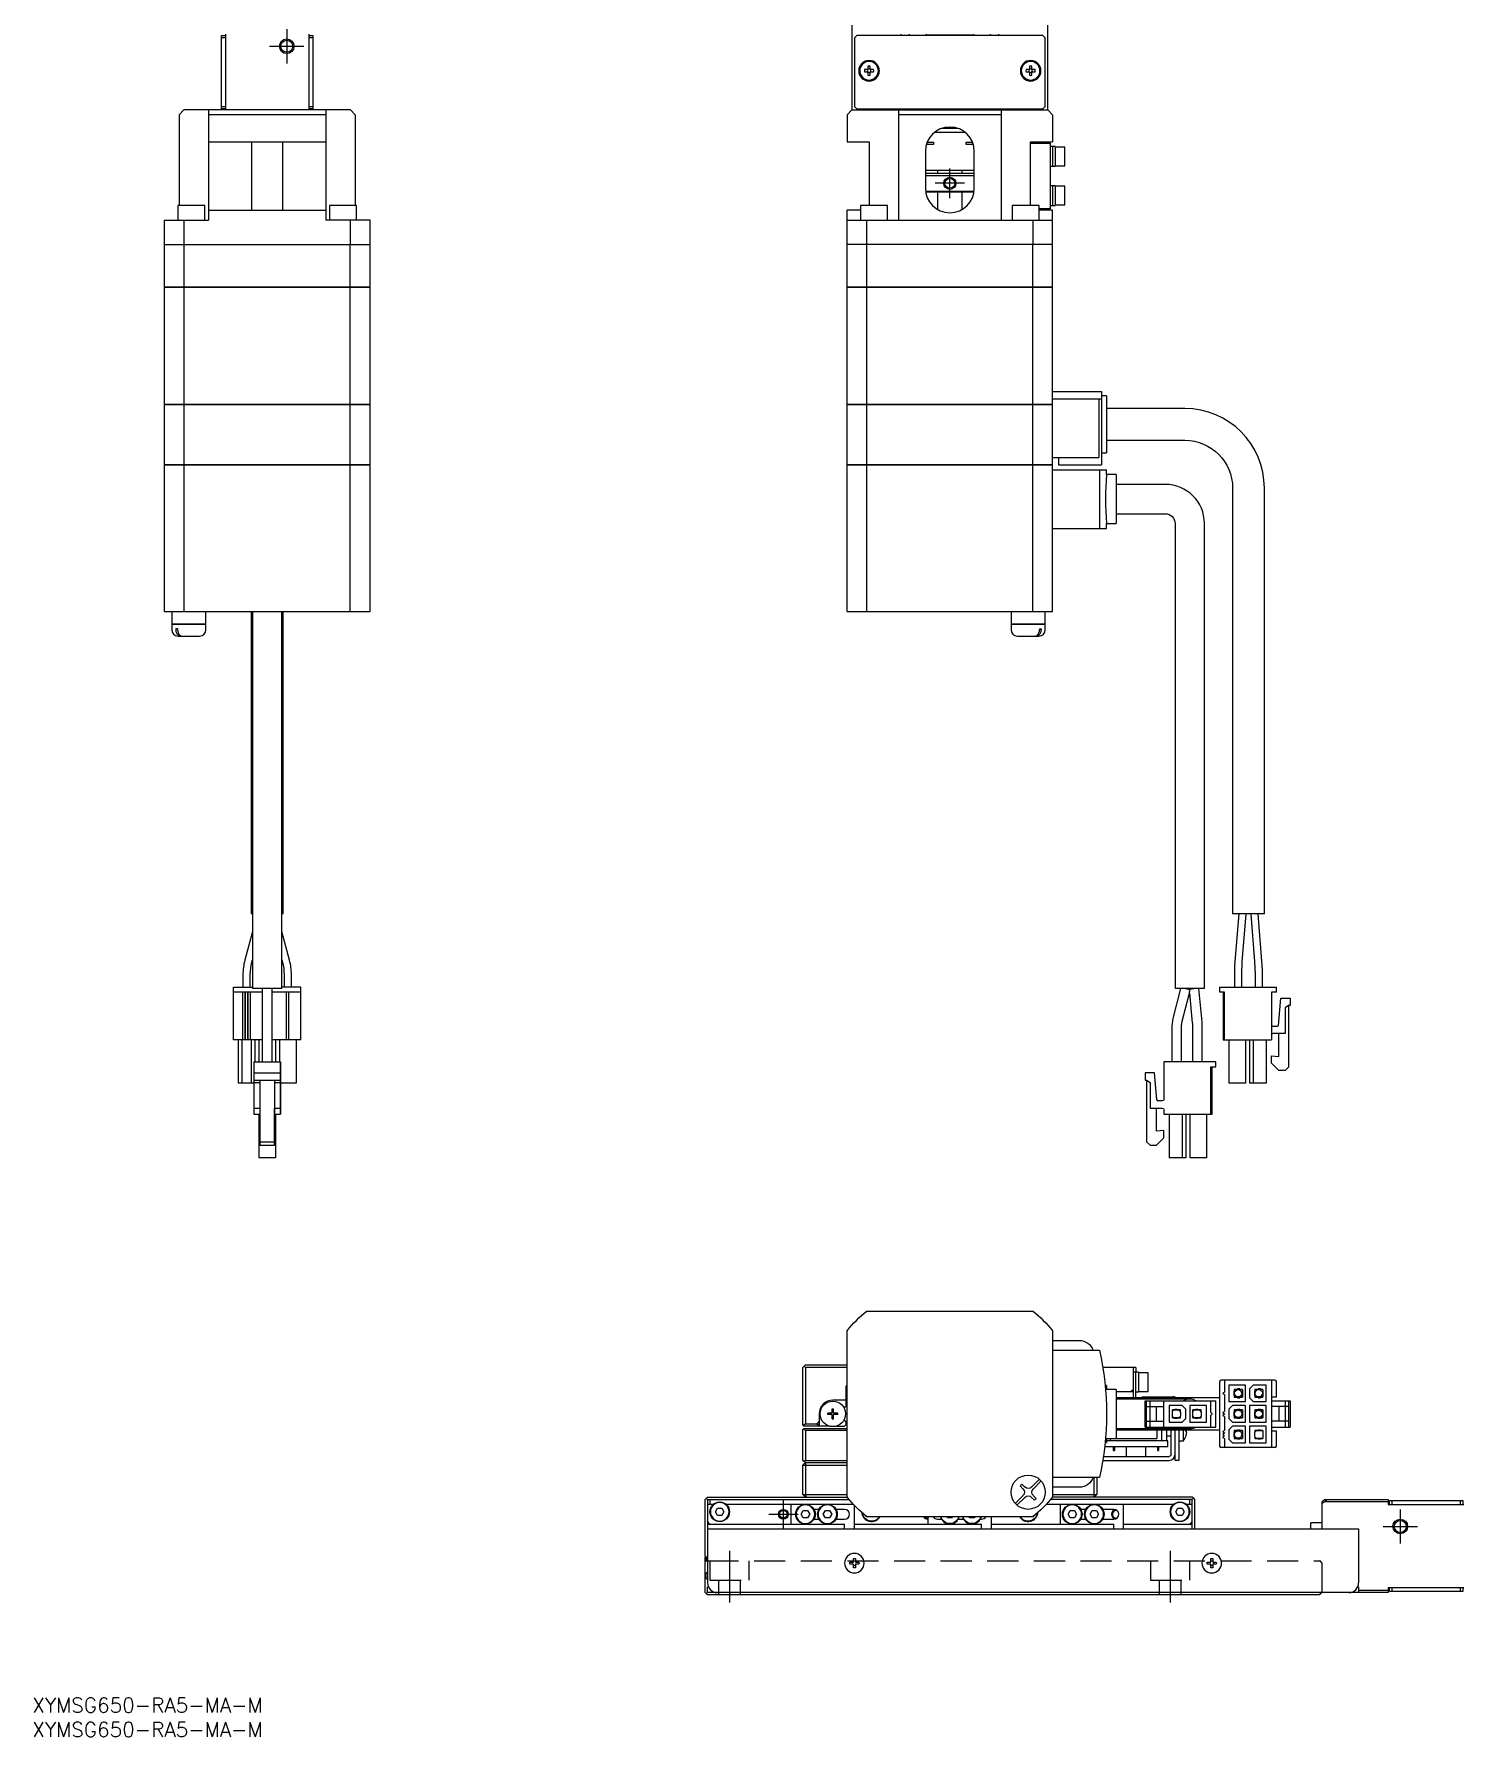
# Model space of a CAD drawing. Extents: x 0 to 1010, y -8 to 581.
# Drawn here: x 0.4 to 292.4, y -8 to 339.9 of the extents above; entities that cross this region are included whole.
import ezdxf

# ---------------------------------------------------------------- set-up
doc = ezdxf.new("R2010")
doc.units = 0
doc.header["$LTSCALE"] = 0.5
doc.linetypes.add('CENTER', pattern=[50.8, 31.75, -6.35, 6.35, -6.35])
doc.linetypes.add('DASHED', pattern=[19.05, 12.7, -6.35])
for name, color, linetype in [('MSM_CENTER', 1, 'CENTER'), ('MSM_CONTINUOUS', 7, 'CONTINUOUS'), ('MSM_DASHED', 4, 'DASHED'), ('MSM_NARROW', 5, 'CONTINUOUS'), ('MSM_PART_NUMBER', 7, 'CONTINUOUS')]:
    doc.layers.add(name, color=color, linetype=linetype)
doc.styles.get("Standard").update_dxf_attribs({"font": 'txt.shx', "height": 1, "bigfont": 'bigfont.shx'})

msp = doc.modelspace()

# ---------------------------------------------------------------- linework, layer by layer
at = {"layer": 'MSM_CENTER'}
for p, q in [((52, 340.9), (52, 333.9)), ((48.5, 337.4), (55.5, 337.4)), ((187.43, 306.4), (187.43, 312.4)), ((190.43, 309.4), (184.43, 309.4)), ((153.43, 34.5), (153.43, 40.5)), ((279.43, 38.5), (279.43, 31.5)), ((150.43, 37.5), (156.43, 37.5)), ((275.93, 35), (282.93, 35)), ((142.43, 30), (142.43, 19.5)), ((232.43, 30), (232.43, 19.5))]:
    msp.add_line(p, q, dxfattribs=at)
at = {"layer": 'MSM_CONTINUOUS'}
for p, q in [((167.43, 353.4), (167.43, 324.4)), ((207.43, 324.4), (207.43, 353.4)), ((38.7, 324.6), (38.7, 339.6)), ((38.7, 339.6), (39.5, 339.6)), ((39.5, 339.1), (38.7, 339.1)), ((39.5, 339.9), (39.5, 324.4)), ((56.5, 339.9), (56.5, 324.4)), ((56.5, 339.6), (57.3, 339.6)), ((57.3, 339.1), (56.5, 339.1)), ((57.3, 339.6), (57.3, 324.6)), ((168.43, 339.6), (167.93, 339.1)), ((167.93, 339.1), (167.93, 325.1)), ((206.43, 339.6), (168.43, 339.6)), ((177.43, 339.9), (177.43, 339.6)), ((179.18, 339.6), (179.18, 339.9)), ((182.63, 339.9), (182.43, 339.7)), ((192.43, 339.7), (182.43, 339.7)), ((182.43, 339.7), (182.43, 339.6)), ((192.43, 339.7), (192.23, 339.9)), ((192.43, 339.6), (192.43, 339.7)), ((195.68, 339.9), (195.68, 339.6)), ((197.43, 339.6), (197.43, 339.9)), ((206.93, 339.1), (206.43, 339.6)), ((206.93, 325.1), (206.93, 339.1)), ((170.69, 332.64), (170.01, 332.64)), ((170.01, 332.16), (170.69, 332.16)), ((170.69, 333.32), (170.69, 332.64)), ((170.69, 332.16), (170.69, 331.48)), ((171.17, 332.64), (171.17, 333.32)), ((171.85, 332.64), (171.17, 332.64)), ((171.17, 331.48), (171.17, 332.16)), ((171.17, 332.16), (171.85, 332.16)), ((203.69, 332.64), (203.01, 332.64)), ((203.01, 332.16), (203.69, 332.16)), ((203.69, 333.32), (203.69, 332.64)), ((203.69, 332.16), (203.69, 331.48)), ((204.17, 332.64), (204.17, 333.32)), ((204.85, 332.64), (204.17, 332.64)), ((204.17, 331.48), (204.17, 332.16)), ((204.17, 332.16), (204.85, 332.16)), ((31, 324.4), (30, 323.4)), ((65, 324.4), (31, 324.4)), ((36, 324.4), (36, 301.9)), ((38.7, 325.1), (39.5, 325.1)), ((39.5, 324.6), (38.7, 324.6)), ((56.5, 325.1), (57.3, 325.1)), ((57.3, 324.6), (56.5, 324.6)), ((60, 324.4), (60, 301.9)), ((66, 323.4), (65, 324.4)), ((167.43, 324.4), (166.43, 323.4)), ((167.43, 324.4), (207.43, 324.4)), ((167.93, 325.1), (168.43, 324.6)), ((168.43, 324.6), (206.43, 324.6)), ((176.93, 324.4), (176.93, 301.9)), ((177.43, 324.6), (177.43, 324.4)), ((179.93, 324.6), (179.93, 324.4)), ((194.93, 324.4), (194.93, 324.6)), ((197.43, 324.4), (197.43, 324.6)), ((197.93, 324.4), (197.93, 301.9)), ((206.43, 324.6), (206.93, 325.1)), ((208.43, 323.4), (207.43, 324.4)), ((30, 323.4), (30, 304.9)), ((60, 323.4), (36, 323.4)), ((66, 323.4), (66, 304.9)), ((166.43, 323.4), (166.43, 317.9)), ((197.93, 323.4), (176.93, 323.4)), ((189.14, 320.6), (185.73, 320.6)), ((186.18, 320.74), (186.18, 320.6)), ((188.68, 320.6), (188.68, 320.74)), ((208.43, 323.4), (208.43, 317.9)), ((36, 317.9), (60, 317.9)), ((44.79, 317.9), (44.79, 303.9)), ((51.21, 303.9), (51.21, 317.9)), ((166.43, 317.9), (170.93, 317.9)), ((170.93, 317.9), (170.93, 304.9)), ((184.1, 317.3), (182.63, 317.3)), ((182.81, 317.8), (184.1, 317.8)), ((184.08, 317.8), (184.08, 317.3)), ((184.1, 317.8), (184.1, 317.3)), ((190.56, 319.8), (184.3, 319.8)), ((190.76, 317.8), (192.06, 317.8)), ((190.76, 317.3), (190.76, 317.8)), ((192.23, 317.3), (190.76, 317.3)), ((190.78, 317.3), (190.78, 317.8)), ((203.93, 317.9), (208.43, 317.9)), ((203.93, 304.9), (203.93, 317.9)), ((203.93, 317.6), (207.93, 317.6)), ((207.93, 317.6), (207.93, 304.2)), ((208.93, 316.9), (207.93, 316.9)), ((208.43, 316.9), (208.43, 312.9)), ((208.93, 316.9), (208.93, 312.9)), ((210.93, 316.8), (208.93, 316.8)), ((210.93, 313), (210.93, 316.8)), ((182.43, 315.9), (182.43, 308.4)), ((192.43, 308.4), (192.43, 315.9)), ((182.43, 312.1), (192.43, 312.1)), ((192.43, 311.4), (182.43, 311.4)), ((192.43, 310.9), (182.43, 310.9)), ((184.93, 312.1), (184.93, 311.4)), ((189.93, 311.4), (189.93, 312.1)), ((207.93, 312.9), (208.93, 312.9)), ((208.93, 313), (210.93, 313)), ((182.47, 307.8), (192.4, 307.8)), ((192.37, 307.6), (182.5, 307.6)), ((184.93, 307.6), (184.93, 304.07)), ((189.93, 304.07), (189.93, 307.6)), ((208.93, 308.9), (207.93, 308.9)), ((208.43, 308.9), (208.43, 304.9)), ((208.93, 308.9), (208.93, 304.9)), ((210.93, 308.8), (208.93, 308.8)), ((210.93, 305), (210.93, 308.8)), ((35.25, 304.9), (29.75, 304.9)), ((29.75, 304.9), (29.75, 301.9)), ((35.25, 301.9), (35.25, 304.9)), ((36, 303.9), (60, 303.9)), ((66.25, 304.9), (60.75, 304.9)), ((60.75, 304.9), (60.75, 301.9)), ((66.25, 301.9), (66.25, 304.9)), ((166.43, 288.2), (166.43, 303.9)), ((169.18, 303.9), (166.43, 303.9)), ((174.68, 304.9), (169.18, 304.9)), ((169.18, 304.9), (169.18, 301.9)), ((174.68, 301.9), (174.68, 304.9)), ((205.68, 304.9), (200.18, 304.9)), ((200.18, 304.9), (200.18, 301.9)), ((205.68, 301.9), (205.68, 304.9)), ((207.93, 304.2), (205.68, 304.2)), ((208.43, 303.9), (205.68, 303.9)), ((207.93, 304.9), (208.93, 304.9)), ((208.43, 288.2), (208.43, 303.9)), ((208.93, 305), (210.93, 305)), ((27, 288.2), (27, 301.9)), ((27, 301.9), (36, 301.9)), ((31, 301.9), (31, 296.9)), ((69, 301.9), (60, 301.9)), ((65, 296.9), (65, 301.9)), ((69, 288.2), (69, 301.9)), ((166.43, 301.9), (208.43, 301.9)), ((170.43, 301.9), (170.43, 296.9)), ((204.43, 296.9), (204.43, 301.9)), ((27, 296.9), (69, 296.9)), ((31.03, 288.2), (31.03, 296.9)), ((64.97, 288.2), (64.97, 296.9)), ((208.43, 296.9), (166.43, 296.9)), ((170.46, 288.2), (170.46, 296.9)), ((204.4, 288.2), (204.4, 296.9)), ((69, 288.2), (27, 288.2)), ((27, 264.2), (27, 288.15)), ((69, 288.15), (27, 288.15)), ((27.05, 288.15), (27.05, 288.2)), ((31.03, 264.2), (31.03, 288.15)), ((31.29, 288.15), (31.29, 288.2)), ((64.71, 288.15), (64.71, 288.2)), ((64.97, 264.2), (64.97, 288.15)), ((68.95, 288.15), (68.95, 288.2)), ((69, 264.2), (69, 288.15)), ((208.43, 288.2), (166.43, 288.2)), ((166.43, 264.2), (166.43, 288.15)), ((208.43, 288.15), (166.43, 288.15)), ((166.48, 288.15), (166.48, 288.2)), ((170.46, 264.2), (170.46, 288.15)), ((170.72, 288.15), (170.72, 288.2)), ((204.15, 288.15), (204.15, 288.2)), ((204.4, 264.2), (204.4, 288.15)), ((208.38, 288.15), (208.38, 288.2)), ((208.43, 251.9), (208.43, 288.15)), ((208.43, 266.9), (218.43, 266.9)), ((208.43, 265.4), (218.43, 265.4)), ((217.83, 265.4), (217.83, 253.4)), ((218.43, 266.9), (218.43, 251.9)), ((219.43, 265.97), (218.43, 265.97)), ((219.43, 265.97), (219.43, 254.33)), ((69, 264.2), (27, 264.2)), ((27, 251.9), (27, 264.15)), ((69, 264.15), (27, 264.15)), ((27.05, 264.15), (27.05, 264.2)), ((31.03, 251.9), (31.03, 264.15)), ((31.29, 264.15), (31.29, 264.2)), ((64.71, 264.15), (64.71, 264.2)), ((64.97, 251.9), (64.97, 264.15)), ((68.95, 264.15), (68.95, 264.2)), ((69, 251.9), (69, 264.15)), ((208.43, 264.2), (166.43, 264.2)), ((166.43, 251.9), (166.43, 264.15)), ((208.43, 264.15), (166.43, 264.15)), ((166.48, 264.15), (166.48, 264.2)), ((170.46, 251.9), (170.46, 264.15)), ((170.72, 264.15), (170.72, 264.2)), ((204.15, 264.15), (204.15, 264.2)), ((204.4, 251.9), (204.4, 264.15)), ((208.38, 264.15), (208.38, 264.2)), ((235.43, 263.4), (219.43, 263.4)), ((218.43, 254.33), (219.43, 254.33)), ((219.43, 256.9), (235.43, 256.9)), ((69, 251.9), (27, 251.9)), ((27, 221.9), (27, 251.85)), ((69, 251.85), (27, 251.85)), ((27.05, 251.85), (27.05, 251.9)), ((31.03, 221.9), (31.03, 251.85)), ((31.29, 251.85), (31.29, 251.9)), ((64.71, 251.85), (64.71, 251.9)), ((64.97, 221.9), (64.97, 251.85)), ((68.95, 251.85), (68.95, 251.9)), ((69, 221.9), (69, 251.85)), ((208.43, 251.9), (166.43, 251.9)), ((166.43, 221.9), (166.43, 251.85)), ((208.43, 251.85), (166.43, 251.85)), ((166.48, 251.85), (166.48, 251.9)), ((170.46, 221.9), (170.46, 251.85)), ((170.72, 251.85), (170.72, 251.9)), ((204.15, 251.85), (204.15, 251.9)), ((204.4, 221.9), (204.4, 251.85)), ((208.38, 251.85), (208.38, 251.9)), ((208.43, 253.4), (217.83, 253.4)), ((208.43, 221.9), (208.43, 251.85)), ((208.43, 250.9), (219.43, 250.9)), ((209.63, 253.4), (209.63, 251.9)), ((209.63, 251.9), (218.43, 251.9)), ((218, 250.9), (218, 238.9)), ((219.43, 249.9), (219.43, 250.9)), ((221.43, 249.9), (219.43, 249.9)), ((221.43, 249.9), (221.43, 239.9)), ((231.43, 247.9), (221.43, 247.9)), ((245.18, 247.15), (245.18, 160.15)), ((251.68, 160.15), (251.68, 247.15)), ((221.43, 241.9), (231.43, 241.9)), ((208.43, 238.9), (219.43, 238.9)), ((219.43, 238.9), (219.43, 239.9)), ((219.43, 239.9), (221.43, 239.9)), ((233.43, 239.9), (233.43, 144.9)), ((239.43, 144.9), (239.43, 239.9)), ((27, 221.9), (69, 221.9)), ((28.5, 221.9), (28.5, 219.4)), ((28.5, 219.4), (35.5, 219.4)), ((28.5, 219.35), (28.5, 218.2)), ((28.5, 219.35), (35.5, 219.35)), ((28.55, 219.4), (28.55, 219.35)), ((35.45, 219.35), (35.45, 219.4)), ((35.5, 219.4), (35.5, 221.9)), ((35.5, 218.2), (35.5, 219.35)), ((44.75, 221.9), (44.75, 160.15)), ((45, 221.9), (45, 144.9)), ((51, 144.9), (51, 221.9)), ((51.25, 160.15), (51.25, 221.9)), ((166.43, 221.9), (208.43, 221.9)), ((199.93, 221.9), (199.93, 219.4)), ((199.93, 219.4), (206.93, 219.4)), ((199.93, 219.35), (206.93, 219.35)), ((199.93, 219.35), (199.93, 218.2)), ((199.98, 219.4), (199.98, 219.35)), ((206.88, 219.35), (206.88, 219.4)), ((206.93, 219.4), (206.93, 221.9)), ((206.93, 218.2), (206.93, 219.35)), ((29.35, 218.4), (29.35, 218.2)), ((29.71, 218.4), (29.35, 218.4)), ((29.71, 218.4), (29.71, 218.2)), ((29.8, 216.9), (34.2, 216.9)), ((201.23, 216.9), (205.63, 216.9)), ((205.72, 218.4), (206.08, 218.4)), ((205.72, 218.4), (205.72, 218.2)), ((206.08, 218.4), (206.08, 218.2)), ((45, 160.15), (44.75, 160.15)), ((51.25, 160.15), (51, 160.15)), ((251.68, 160.15), (245.18, 160.15)), ((246.43, 160.15), (245.59, 149.6)), ((247.16, 150.41), (247.93, 160.09)), ((248.93, 160.09), (249.66, 150.41)), ((251.23, 149.58), (250.43, 160.15)), ((45, 156.52), (43.43, 150.66)), ((52.57, 150.66), (51, 156.52)), ((44.88, 150.27), (45, 150.73)), ((51, 150.73), (51.12, 150.27)), ((247.06, 147.77), (247.16, 150.41)), ((249.66, 150.41), (249.76, 147.78)), ((43.05, 147.77), (43.05, 145.15)), ((44.55, 145.15), (44.55, 147.77)), ((51.45, 147.78), (51.45, 145.15)), ((52.95, 145.15), (52.95, 147.78)), ((245.56, 148.75), (245.56, 145.15)), ((247.06, 145.15), (247.06, 147.77)), ((249.76, 147.78), (249.76, 145.15)), ((251.26, 145.15), (251.26, 148.77)), ((41.1, 145.15), (45, 145.15)), ((41.1, 134.45), (41.1, 145.15)), ((47, 144.15), (41.1, 144.15)), ((43, 134.45), (43, 144.15)), ((43.5, 134.45), (43.5, 144.15)), ((43.55, 134.45), (43.55, 144.15)), ((44.05, 134.45), (44.05, 144.15)), ((44.1, 134.45), (44.1, 144.15)), ((44.6, 134.45), (44.6, 144.15)), ((51, 144.9), (45, 144.9)), ((47, 144.9), (47, 138.52)), ((49, 138.52), (49, 144.9)), ((49, 137.99), (49, 144.9)), ((54.9, 144.15), (49, 144.15)), ((54.9, 145.15), (51, 145.15)), ((51.95, 134.45), (51.95, 144.15)), ((52.45, 134.45), (52.45, 144.15)), ((54.9, 134.45), (54.9, 145.15)), ((234.55, 144.9), (232.95, 138.77)), ((239.43, 144.9), (233.43, 144.9)), ((234.89, 138.26), (236.37, 143.95)), ((235.58, 144.9), (236.43, 144.68)), ((236.3, 144.71), (235.58, 144.9)), ((236.29, 144.8), (237.28, 144.9)), ((236.29, 144.8), (236.3, 144.71)), ((236.3, 144.71), (236.43, 144.68)), ((236.43, 144.68), (236.3, 144.71)), ((236.37, 143.95), (236.43, 144.68)), ((236.37, 143.95), (236.95, 137.9)), ((238.94, 138.09), (238.29, 144.9)), ((242.53, 145.15), (242.53, 144.15)), ((242.53, 145.15), (254.13, 145.15)), ((243.53, 144.15), (242.53, 144.15)), ((243.28, 144.15), (243.28, 134.45)), ((243.53, 134.45), (243.53, 144.15)), ((254.13, 144.15), (253.13, 144.15)), ((253.13, 144.15), (253.13, 134.45)), ((254.13, 144.15), (254.13, 145.15)), ((254.53, 137.38), (255.02, 142.95)), ((255.02, 142.95), (256.93, 142.95)), ((256.93, 142.95), (256.93, 141.45)), ((256.63, 141.45), (255.93, 140.95)), ((255.93, 140.95), (255.93, 135.7)), ((256.93, 141.45), (256.63, 141.45)), ((256.63, 141.45), (256.63, 128.85)), ((47, 138.52), (47, 137.25)), ((47, 137.25), (47, 129.9)), ((49, 137.25), (49, 138.52)), ((49, 137.8), (49, 137.99)), ((49, 129.9), (49, 137.8)), ((49, 129.9), (49, 137.25)), ((232.95, 138.77), (232.76, 137.25)), ((232.76, 137.25), (232.76, 129.9)), ((234.76, 137.25), (234.89, 138.26)), ((234.76, 129.9), (234.76, 137.25)), ((236.95, 137.9), (236.96, 137.8)), ((236.96, 137.8), (236.96, 129.9)), ((238.96, 137.8), (238.94, 138.09)), ((238.96, 129.9), (238.96, 137.8)), ((253.43, 137.2), (254.33, 137.2)), ((255.93, 135.7), (253.43, 135.7)), ((254.63, 131.01), (254.63, 135.7)), ((47, 134.45), (41.1, 134.45)), ((42.1, 134.45), (42.1, 125.55)), ((42.85, 134.45), (42.85, 125.55)), ((44.75, 134.45), (44.75, 125.55)), ((45.5, 134.45), (45.5, 129.9)), ((46.3, 134.45), (46.3, 129.9)), ((54.9, 134.45), (49, 134.45)), ((49.7, 134.45), (49.7, 129.9)), ((50.5, 134.45), (50.5, 129.9)), ((53.9, 134.45), (53.9, 125.55)), ((243.28, 134.45), (253.13, 134.45)), ((244.43, 134.45), (244.43, 125.55)), ((247.83, 134.45), (247.83, 125.55)), ((248.63, 134.45), (248.63, 125.55)), ((249.38, 134.45), (249.38, 125.55)), ((252.03, 134.45), (252.03, 125.55)), ((45.3, 129.9), (50.7, 129.9)), ((45.3, 129.9), (45.3, 127.7)), ((50.7, 129.9), (50.7, 122.25)), ((50.7, 128.9), (50.7, 129.9)), ((50.7, 119.2), (50.7, 128.9)), ((231.13, 129.9), (231.13, 122.25)), ((241.73, 129.9), (231.13, 129.9)), ((240.73, 119.2), (240.73, 128.9)), ((240.73, 128.9), (241.73, 128.9)), ((240.73, 119.2), (240.73, 128.9)), ((240.98, 119.2), (240.98, 128.9)), ((241.73, 128.9), (241.73, 129.9)), ((241.73, 128.9), (241.73, 129.9)), ((253.13, 131.15), (254.63, 131.01)), ((253.13, 129.65), (253.13, 131.15)), ((254.63, 128.15), (253.13, 129.65)), ((256.63, 128.85), (255.93, 128.15)), ((45.3, 125.55), (42.1, 125.55)), ((45.3, 127.7), (45.3, 126.2)), ((45.3, 127.7), (50.7, 127.7)), ((45.3, 126.2), (50.7, 126.2)), ((45.3, 126.2), (45.3, 125.7)), ((45.3, 125.7), (46.5, 125.7)), ((45.3, 125.7), (45.3, 120.45)), ((46.5, 126.2), (46.5, 113.6)), ((49.5, 126.2), (49.5, 125.7)), ((49.5, 126.2), (49.5, 113.6)), ((49.5, 125.7), (50.7, 125.7)), ((49.5, 125.7), (49.5, 120.45)), ((50.7, 127.7), (50.7, 126.2)), ((50.7, 122.13), (50.7, 127.7)), ((50.7, 126.2), (50.7, 125.7)), ((50.7, 125.7), (50.7, 120.45)), ((53.9, 125.55), (50.7, 125.55)), ((227.33, 127.7), (227.33, 126.2)), ((229.25, 127.7), (227.33, 127.7)), ((227.33, 126.2), (227.63, 126.2)), ((227.63, 126.2), (228.33, 125.7)), ((227.63, 126.2), (227.63, 113.6)), ((228.33, 125.7), (228.33, 120.45)), ((229.73, 122.13), (229.25, 127.7)), ((229.73, 122.13), (229.25, 127.7)), ((247.83, 125.55), (244.43, 125.55)), ((252.03, 125.55), (248.63, 125.55)), ((255.93, 128.15), (254.63, 128.15)), ((50.7, 122.25), (50.7, 121.95)), ((50.7, 121.95), (50.7, 122.13)), ((229.73, 122.13), (229.63, 123.28)), ((229.73, 122.13), (229.63, 123.28)), ((229.63, 123.28), (229.63, 123.28)), ((230.83, 121.95), (229.93, 121.95)), ((45.3, 120.45), (46.5, 120.45)), ((45.3, 120.45), (45.3, 120.15)), ((45.3, 120.15), (45.3, 119.2)), ((45.3, 119.2), (46.5, 119.2)), ((46.3, 119.2), (46.3, 110.3)), ((49.5, 115.76), (49.5, 120.45)), ((49.5, 120.45), (50.7, 120.45)), ((49.5, 120.15), (49.5, 120.45)), ((49.5, 119.2), (50.7, 119.2)), ((49.7, 119.2), (49.7, 110.3)), ((49.7, 119.2), (49.7, 110.3)), ((49.7, 119.2), (49.7, 110.3)), ((50.7, 120.45), (50.7, 120.15)), ((50.7, 120.15), (50.7, 119.2)), ((228.33, 120.45), (230.83, 120.45)), ((229.63, 115.76), (229.63, 120.45)), ((229.63, 115.76), (229.63, 120.45)), ((231.13, 120.15), (231.13, 119.2)), ((231.13, 119.2), (240.73, 119.2)), ((232.23, 119.2), (232.23, 110.3)), ((234.88, 119.2), (234.88, 110.3)), ((235.63, 119.2), (235.63, 110.3)), ((235.63, 119.2), (235.63, 110.3)), ((236.43, 119.2), (236.43, 110.3)), ((239.83, 119.2), (239.83, 110.3)), ((239.83, 119.2), (239.83, 110.3)), ((240.73, 119.2), (240.98, 119.2)), ((49.5, 115.9), (49.5, 115.76)), ((49.5, 114.4), (49.5, 115.9)), ((231.13, 115.9), (229.63, 115.76)), ((231.13, 114.4), (231.13, 115.9)), ((231.13, 114.4), (231.13, 115.9)), ((46.5, 113.6), (49.5, 113.6)), ((46.5, 113.6), (46.5, 112.9)), ((46.5, 112.9), (49.5, 112.9)), ((49.5, 112.9), (49.5, 114.4)), ((49.5, 113.6), (49.5, 112.9)), ((227.63, 113.6), (228.33, 112.9)), ((228.33, 112.9), (229.63, 112.9)), ((229.63, 112.9), (231.13, 114.4)), ((229.63, 112.9), (231.13, 114.4)), ((49.7, 110.3), (46.3, 110.3)), ((235.63, 110.3), (232.23, 110.3)), ((239.83, 110.3), (236.43, 110.3)), ((170.43, 79), (170.3, 78.87)), ((170.46, 79), (204.4, 79)), ((204.56, 78.87), (204.43, 79)), ((166.56, 75.13), (166.43, 75)), ((166.43, 41.03), (166.43, 74.97)), ((208.43, 75), (208.3, 75.13)), ((208.43, 74.97), (208.43, 41.03)), ((208.43, 73), (213.85, 73)), ((208.43, 71), (218, 71)), ((157.43, 67.5), (157.93, 68)), ((157.43, 55.7), (157.43, 67.5)), ((157.68, 67.75), (157.93, 67.5)), ((157.93, 68), (166.43, 68)), ((157.93, 67.5), (157.93, 56)), ((166.43, 67.5), (157.93, 67.5)), ((225.43, 67.5), (218.67, 67.5)), ((224.93, 62.5), (224.93, 67.5)), ((225.93, 66.5), (224.93, 66.5)), ((225.43, 67.5), (225.43, 66.5)), ((225.43, 61.25), (225.43, 66.5)), ((225.93, 66.5), (225.93, 62.5)), ((227.93, 66.4), (225.93, 66.4)), ((227.93, 62.6), (227.93, 66.4)), ((166.23, 63.7), (166.43, 63.7)), ((166.23, 59.54), (166.23, 63.7)), ((219.43, 63.82), (219.14, 63.82)), ((221.43, 63), (219.22, 63)), ((219.43, 63.82), (219.43, 63)), ((221.43, 63), (221.43, 53)), ((224.93, 63), (224.43, 62.5)), ((242.53, 64.6), (242.53, 51.4)), ((253.83, 64.9), (242.83, 64.9)), ((243.53, 64.9), (243.53, 62.45)), ((247.83, 63.9), (244.43, 63.9)), ((244.43, 63.9), (244.43, 60.5)), ((245.81, 62.95), (245.43, 62.57)), ((246.18, 63), (245.53, 63)), ((245.53, 63), (245.53, 62.67)), ((247.18, 62.95), (245.81, 62.95)), ((246.68, 63.1), (246.18, 63.1)), ((246.18, 63.1), (246.18, 62.95)), ((246.68, 63.1), (246.68, 62.95)), ((247.18, 63), (246.68, 63)), ((247.18, 63), (247.18, 61.4)), ((247.83, 60.5), (247.83, 63.9)), ((249.38, 63.9), (248.63, 63.15)), ((248.63, 63.15), (248.63, 61.25)), ((252.03, 63.9), (249.38, 63.9)), ((249.73, 62.67), (249.63, 62.57)), ((249.73, 63), (249.73, 62.67)), ((250.38, 63), (249.73, 63)), ((250.01, 62.95), (249.73, 62.67)), ((251.38, 62.95), (250.01, 62.95)), ((250.88, 63.1), (250.38, 63.1)), ((250.38, 63.1), (250.38, 62.95)), ((250.88, 63.1), (250.88, 62.95)), ((251.38, 63), (250.88, 63)), ((251.38, 63), (251.38, 61.4)), ((252.03, 60.5), (252.03, 63.9)), ((253.13, 64.9), (253.13, 51.1)), ((254.13, 61.5), (254.13, 64.6)), ((166.23, 60.8), (163.53, 60.8)), ((165.86, 59.33), (166.23, 59.54)), ((224.93, 62.5), (221.43, 62.5)), ((242.53, 61.25), (221.43, 61.25)), ((236.43, 61), (221.43, 61)), ((224.93, 61.25), (224.93, 62.5)), ((225.43, 62.5), (225.93, 62.5)), ((225.93, 62.6), (227.93, 62.6)), ((226.73, 61.25), (226.73, 61.5)), ((226.73, 61.5), (233.03, 61.5)), ((227.33, 55.3), (227.33, 60.7)), ((227.33, 60.7), (241.73, 60.7)), ((227.63, 55.3), (227.63, 60.7)), ((227.63, 59.5), (231.13, 59.5)), ((228.33, 55.3), (228.33, 60.7)), ((229.63, 56.5), (229.63, 59.5)), ((231.13, 55.3), (231.13, 60.7)), ((234.88, 59.7), (232.23, 59.7)), ((232.23, 59.7), (232.23, 56.3)), ((235.63, 58.95), (234.88, 59.7)), ((236.43, 59.7), (236.43, 56.3)), ((239.83, 59.7), (236.43, 59.7)), ((239.83, 56.3), (239.83, 59.7)), ((240.73, 58.25), (240.73, 60.7)), ((241.73, 55.3), (241.73, 60.7)), ((243.53, 61.95), (243.53, 58.52)), ((244.43, 60.5), (247.83, 60.5)), ((245.18, 59.7), (244.43, 58.95)), ((247.83, 59.7), (245.18, 59.7)), ((245.43, 62.57), (245.43, 61.82)), ((245.43, 61.82), (245.81, 61.45)), ((245.53, 61.72), (245.53, 61.4)), ((245.53, 61.4), (246.18, 61.4)), ((245.59, 61.99), (245.72, 61.54)), ((245.81, 61.45), (247.18, 61.45)), ((246.18, 61.45), (246.18, 61.3)), ((246.18, 61.3), (246.68, 61.3)), ((246.68, 61.3), (246.68, 61.45)), ((246.68, 61.4), (247.18, 61.4)), ((247.18, 61.89), (247.03, 62.41)), ((247.83, 56.3), (247.83, 59.7)), ((248.63, 61.25), (249.38, 60.5)), ((252.03, 59.7), (248.63, 59.7)), ((248.63, 59.7), (248.63, 56.3)), ((249.38, 60.5), (252.03, 60.5)), ((249.63, 62.57), (249.63, 61.82)), ((249.78, 62.4), (249.63, 61.86)), ((249.63, 61.82), (249.73, 61.72)), ((249.73, 61.72), (249.73, 61.4)), ((249.73, 61.72), (250.01, 61.45)), ((249.73, 61.4), (250.38, 61.4)), ((250.01, 61.45), (251.38, 61.45)), ((250.38, 61.45), (250.38, 61.3)), ((250.38, 61.3), (250.88, 61.3)), ((250.88, 61.3), (250.88, 61.45)), ((250.88, 61.4), (251.38, 61.4)), ((251.08, 61.45), (251.23, 62)), ((252.03, 56.3), (252.03, 59.7)), ((253.13, 61.5), (254.13, 61.5)), ((253.13, 60.7), (256.93, 60.7)), ((256.63, 59.5), (253.13, 59.5)), ((254.63, 59.5), (254.63, 56.5)), ((255.93, 60.7), (255.93, 55.3)), ((256.63, 60.7), (256.63, 55.3)), ((256.93, 60.7), (256.93, 55.3)), ((157.43, 55.7), (157.63, 55.5)), ((157.93, 56), (157.53, 55.6)), ((157.93, 56), (160.23, 56)), ((160.73, 56.5), (160.23, 56)), ((160.23, 56), (160.73, 55.65)), ((160.73, 58), (160.73, 55.5)), ((162.53, 57.85), (162.53, 58.14)), ((163.33, 58.14), (162.53, 58.14)), ((163.33, 57.85), (162.53, 57.85)), ((163.06, 58.14), (163.06, 57.85)), ((163.39, 59), (163.68, 59)), ((163.39, 58.2), (163.39, 59)), ((163.68, 58.47), (163.39, 58.47)), ((163.39, 57), (163.39, 57.79)), ((163.68, 57.53), (163.39, 57.53)), ((163.39, 57), (163.68, 57)), ((163.68, 58.2), (163.68, 59)), ((163.68, 57), (163.68, 57.79)), ((164.53, 58.14), (163.74, 58.14)), ((164.53, 57.85), (163.74, 57.85)), ((164, 57.85), (164, 58.14)), ((164.53, 57.85), (164.53, 58.14)), ((165.93, 55.5), (166.23, 55.8)), ((166.23, 56.46), (166.09, 56.54)), ((166.23, 55.8), (166.23, 56.46)), ((227.63, 56.5), (231.13, 56.5)), ((232.23, 56.3), (234.88, 56.3)), ((233.38, 58.8), (232.88, 58.8)), ((232.88, 57.2), (232.88, 58.8)), ((234.26, 58.75), (232.88, 58.75)), ((232.88, 57.25), (234.26, 57.25)), ((232.88, 57.2), (233.38, 57.2)), ((233.88, 58.9), (233.38, 58.9)), ((233.38, 58.75), (233.38, 58.9)), ((233.38, 57.25), (233.38, 57.1)), ((233.38, 57.1), (233.88, 57.1)), ((233.88, 58.75), (233.88, 58.9)), ((234.53, 58.8), (233.88, 58.8)), ((233.88, 57.1), (233.88, 57.25)), ((233.88, 57.2), (234.53, 57.2)), ((234.63, 58.37), (234.26, 58.75)), ((234.26, 57.25), (234.63, 57.62)), ((234.53, 58.47), (234.53, 58.8)), ((234.53, 57.2), (234.53, 57.52)), ((234.63, 57.62), (234.63, 58.37)), ((234.88, 56.3), (235.63, 57.05)), ((235.63, 57.05), (235.63, 58.95)), ((236.43, 56.3), (239.83, 56.3)), ((237.58, 58.8), (237.08, 58.8)), ((237.08, 57.2), (237.08, 58.8)), ((238.46, 58.75), (237.08, 58.75)), ((237.08, 57.25), (238.46, 57.25)), ((237.08, 57.2), (237.58, 57.2)), ((238.08, 58.9), (237.58, 58.9)), ((237.58, 58.75), (237.58, 58.9)), ((237.58, 57.25), (237.58, 57.1)), ((237.58, 57.1), (238.08, 57.1)), ((238.08, 58.75), (238.08, 58.9)), ((238.73, 58.8), (238.08, 58.8)), ((238.08, 57.1), (238.08, 57.25)), ((238.08, 57.2), (238.73, 57.2)), ((238.83, 58.37), (238.46, 58.75)), ((238.46, 57.25), (238.83, 57.62)), ((238.73, 58.47), (238.73, 58.8)), ((238.73, 57.2), (238.73, 57.52)), ((238.83, 57.62), (238.83, 58.37)), ((240.73, 55.3), (240.73, 57.75)), ((243.53, 58.02), (243.53, 57.97)), ((243.53, 57.47), (243.53, 54.6)), ((244.43, 58.95), (244.43, 57.05)), ((244.43, 57.05), (245.18, 56.3)), ((245.18, 56.3), (247.83, 56.3)), ((245.81, 58.75), (245.43, 58.37)), ((245.43, 58.37), (245.43, 57.62)), ((245.43, 57.62), (245.81, 57.25)), ((245.53, 58.8), (245.53, 58.47)), ((246.18, 58.8), (245.53, 58.8)), ((245.53, 57.52), (245.53, 57.2)), ((245.53, 57.2), (246.18, 57.2)), ((247.18, 58.75), (245.81, 58.75)), ((245.81, 57.25), (247.18, 57.25)), ((246.68, 58.9), (246.18, 58.9)), ((246.18, 58.9), (246.18, 58.75)), ((246.18, 57.25), (246.18, 57.1)), ((246.18, 57.1), (246.68, 57.1)), ((246.68, 58.9), (246.68, 58.75)), ((247.18, 58.8), (246.68, 58.8)), ((246.68, 57.1), (246.68, 57.25)), ((246.68, 57.2), (247.18, 57.2)), ((247.18, 58.75), (247.1, 58.75)), ((247.18, 57.25), (247.1, 57.25)), ((247.18, 58.8), (247.18, 57.2)), ((248.63, 56.3), (252.03, 56.3)), ((249.73, 58.47), (249.63, 58.37)), ((249.63, 58.37), (249.63, 57.62)), ((249.63, 57.62), (249.73, 57.52)), ((250.38, 58.8), (249.73, 58.8)), ((249.73, 58.8), (249.73, 58.47)), ((250.01, 58.75), (249.73, 58.47)), ((249.73, 57.52), (249.73, 57.2)), ((249.73, 57.52), (250.01, 57.25)), ((249.73, 57.2), (250.38, 57.2)), ((251.38, 58.75), (250.01, 58.75)), ((250.01, 57.25), (251.38, 57.25)), ((250.88, 58.9), (250.38, 58.9)), ((250.38, 58.9), (250.38, 58.75)), ((250.38, 57.25), (250.38, 57.1)), ((250.38, 57.1), (250.88, 57.1)), ((250.88, 58.9), (250.88, 58.75)), ((251.38, 58.8), (250.88, 58.8)), ((250.88, 57.1), (250.88, 57.25)), ((250.88, 57.2), (251.38, 57.2)), ((251.38, 58.8), (251.38, 57.2)), ((256.63, 56.5), (253.13, 56.5)), ((157.43, 54.8), (157.63, 55)), ((157.43, 48.5), (157.43, 54.8)), ((157.93, 54.6), (157.58, 54.95)), ((162.82, 55.5), (157.63, 55.5)), ((157.63, 55), (166.43, 55)), ((157.93, 54.6), (157.93, 48.5)), ((166.43, 54.6), (157.93, 54.6)), ((164.25, 55.5), (165.93, 55.5)), ((219.22, 53), (229.68, 53)), ((219.43, 53), (219.43, 52.18)), ((231.93, 52.5), (219.43, 52.5)), ((220.18, 53), (220.18, 52.5)), ((221.43, 55), (236.43, 55)), ((221.43, 54.75), (242.53, 54.75)), ((227.33, 55.3), (241.73, 55.3)), ((229.68, 54.65), (229.68, 53)), ((230.18, 54.65), (229.68, 54.65)), ((230.18, 54.75), (230.18, 54.65)), ((230.68, 54.75), (230.68, 52.5)), ((231.68, 54.75), (231.68, 52.5)), ((231.68, 53.5), (232.63, 53.5)), ((231.93, 51.3), (231.93, 52.5)), ((232.63, 49.7), (232.63, 54.75)), ((233.43, 48.5), (233.43, 54.75)), ((234.23, 54.75), (234.23, 48.5)), ((234.23, 52.5), (235.13, 52.5)), ((235.13, 52.5), (235.13, 54.75)), ((235.69, 54.7), (235.82, 54.7)), ((235.69, 54.3), (235.69, 54.7)), ((235.82, 54.3), (235.69, 54.3)), ((235.69, 53.55), (235.69, 53.57)), ((243.53, 54.1), (243.53, 54.05)), ((243.53, 53.55), (243.53, 53.5)), ((243.53, 53), (243.53, 51.1)), ((245.18, 55.5), (244.43, 54.75)), ((244.43, 54.75), (244.43, 52.85)), ((244.43, 52.85), (245.18, 52.1)), ((247.83, 55.5), (245.18, 55.5)), ((245.81, 54.55), (245.43, 54.17)), ((245.43, 54.17), (245.43, 53.42)), ((245.43, 53.42), (245.81, 53.05)), ((246.18, 54.6), (245.53, 54.6)), ((245.53, 54.6), (245.53, 54.27)), ((245.53, 53.32), (245.53, 53)), ((245.53, 53), (246.18, 53)), ((245.59, 54.01), (245.72, 54.46)), ((247.18, 54.55), (245.81, 54.55)), ((245.81, 53.05), (247.18, 53.05)), ((246.68, 54.7), (246.18, 54.7)), ((246.18, 54.7), (246.18, 54.55)), ((246.18, 53.05), (246.18, 52.9)), ((246.18, 52.9), (246.68, 52.9)), ((246.68, 54.7), (246.68, 54.55)), ((247.18, 54.6), (246.68, 54.6)), ((246.68, 52.9), (246.68, 53.05)), ((246.68, 53), (247.18, 53)), ((247.18, 54.11), (247.03, 53.59)), ((247.18, 54.6), (247.18, 53)), ((247.83, 52.1), (247.83, 55.5)), ((252.03, 55.5), (248.63, 55.5)), ((248.63, 55.5), (248.63, 52.1)), ((249.73, 54.27), (249.63, 54.17)), ((249.63, 54.17), (249.63, 53.42)), ((249.63, 53.42), (249.73, 53.32)), ((250.38, 54.6), (249.73, 54.6)), ((249.73, 54.6), (249.73, 54.27)), ((250.01, 54.55), (249.73, 54.27)), ((249.73, 53.32), (249.73, 53)), ((249.73, 53.32), (250.01, 53.05)), ((249.73, 53), (250.38, 53)), ((251.38, 54.55), (250.01, 54.55)), ((250.01, 53.05), (251.38, 53.05)), ((250.88, 54.7), (250.38, 54.7)), ((250.38, 54.7), (250.38, 54.55)), ((250.38, 53.05), (250.38, 52.9)), ((250.38, 52.9), (250.88, 52.9)), ((250.88, 54.7), (250.88, 54.55)), ((251.38, 54.6), (250.88, 54.6)), ((250.88, 52.9), (250.88, 53.05)), ((250.88, 53), (251.38, 53)), ((251.38, 54.6), (251.38, 53)), ((252.03, 52.1), (252.03, 55.5)), ((253.13, 55.3), (256.93, 55.3)), ((254.13, 54.5), (253.13, 54.5)), ((254.13, 51.4), (254.13, 54.5)), ((218.79, 49.3), (232.23, 49.3)), ((231.93, 51.3), (219.05, 51.3)), ((219.14, 52.18), (219.43, 52.18)), ((220.81, 51.3), (220.81, 50.5)), ((220.81, 50.5), (221.06, 50.5)), ((221.06, 51.3), (221.06, 50.5)), ((223.43, 51.3), (223.43, 49.3)), ((227.43, 49.3), (227.43, 51.3)), ((229.81, 51.3), (229.81, 50.5)), ((229.81, 50.5), (230.06, 50.5)), ((230.06, 51.3), (230.06, 50.5)), ((253.83, 51.1), (242.83, 51.1)), ((245.18, 52.1), (247.83, 52.1)), ((248.63, 52.1), (252.03, 52.1)), ((157.93, 48), (157.43, 48.5)), ((157.93, 48), (157.43, 47.5)), ((157.43, 47.5), (166.43, 47.5)), ((157.43, 41.5), (157.43, 47.5)), ((157.93, 48.5), (157.68, 48.25)), ((157.93, 48.5), (166.43, 48.5)), ((157.93, 48), (157.93, 41.5)), ((166.43, 48), (157.93, 48)), ((218.67, 48.5), (232.23, 48.5)), ((234.23, 48.5), (233.43, 48.5)), ((201.77, 43.31), (202.12, 43.66)), ((202.37, 42.71), (201.77, 43.31)), ((202.12, 43.66), (202.73, 43.06)), ((204.14, 43.06), (205.72, 44.65)), ((206.08, 44.29), (204.49, 42.71)), ((218, 45), (208.43, 45)), ((213.85, 43), (208.43, 43)), ((216.93, 41.5), (216.93, 45)), ((217.43, 45), (217.43, 41.5)), ((137.43, 40.5), (137.93, 41)), ((137.43, 29), (137.43, 40.5)), ((137.68, 40.75), (137.93, 40.5)), ((137.93, 41), (166.43, 41)), ((137.93, 40.5), (166.87, 40.5)), ((137.93, 40.5), (137.93, 23.5)), ((139.11, 39.5), (137.93, 39.5)), ((138.43, 40.5), (138.43, 39.5)), ((139.57, 38), (140, 38.75)), ((140, 38.75), (140.87, 38.75)), ((140.87, 38.75), (141.3, 38)), ((167.77, 39.5), (141.75, 39.5)), ((154.93, 39.5), (154.93, 35.5)), ((157.43, 41.5), (166.43, 41.5)), ((157.43, 41.5), (157.93, 41)), ((158.14, 41), (157.93, 41.5)), ((160.7, 38.5), (159.66, 38.5)), ((165.93, 38.5), (164.16, 38.5)), ((166.43, 41), (166.56, 40.87)), ((167.93, 34.5), (167.93, 39.33)), ((200.79, 39.71), (202.37, 41.29)), ((202.73, 40.94), (201.14, 39.35)), ((204.74, 40.34), (204.14, 40.94)), ((204.49, 41.29), (205.09, 40.69)), ((205.09, 40.69), (204.74, 40.34)), ((233.11, 39.5), (207.1, 39.5)), ((236.93, 40.5), (207.99, 40.5)), ((208.3, 40.87), (208.43, 41)), ((208.43, 41.5), (217.43, 41.5)), ((236.93, 41), (208.43, 41)), ((209.93, 39.5), (209.93, 35.5)), ((215.2, 38.5), (214.16, 38.5)), ((216.93, 41.5), (216.73, 41)), ((217.43, 41.5), (216.93, 41)), ((220.93, 38.5), (218.66, 38.5)), ((222.93, 34.5), (222.93, 39.5)), ((233.57, 38), (234, 38.75)), ((234, 38.75), (234.87, 38.75)), ((234.87, 38.75), (235.3, 38)), ((236.93, 39.5), (235.75, 39.5)), ((236.43, 39.5), (236.43, 40.5)), ((237.18, 40.75), (236.93, 41)), ((236.93, 40.5), (237.18, 40.75)), ((236.93, 34.5), (236.93, 40.5)), ((237.18, 40.75), (237.43, 40.5)), ((237.43, 40.5), (237.43, 34.5)), ((263.43, 40), (263.93, 40.5)), ((263.43, 40), (263.43, 34.5)), ((264.04, 40), (263.43, 39.69)), ((263.93, 40.5), (276.93, 40.5)), ((264.54, 40.5), (264.04, 40)), ((276.93, 40), (264.04, 40)), ((276.93, 40.5), (276.93, 39.5)), ((276.93, 39.5), (292.43, 39.5)), ((277.23, 39.5), (277.23, 40.3)), ((277.23, 40.3), (292.23, 40.3)), ((277.73, 40.3), (277.73, 39.5)), ((291.73, 39.5), (291.73, 40.3)), ((292.23, 40.3), (292.23, 39.5)), ((138.43, 35.5), (137.93, 36)), ((137.93, 35.5), (165.93, 35.5)), ((140, 37.25), (139.57, 38)), ((140.87, 37.25), (140, 37.25)), ((141.3, 38), (140.87, 37.25)), ((157.07, 37.5), (157.5, 38.25)), ((157.5, 36.75), (157.07, 37.5)), ((157.5, 38.25), (158.37, 38.25)), ((158.37, 36.75), (157.5, 36.75)), ((158.37, 38.25), (158.8, 37.5)), ((158.8, 37.5), (158.37, 36.75)), ((159.66, 36.5), (160.7, 36.5)), ((161.57, 37.5), (162, 38.25)), ((162, 36.75), (161.57, 37.5)), ((162, 38.25), (162.87, 38.25)), ((162.87, 36.75), (162, 36.75)), ((162.87, 38.25), (163.3, 37.5)), ((163.3, 37.5), (162.87, 36.75)), ((164.16, 36.5), (165.93, 36.5)), ((165.93, 34.5), (165.93, 35.5)), ((167.93, 35.5), (193.93, 35.5)), ((170.3, 37.13), (170.43, 37)), ((204.4, 37), (170.46, 37)), ((182.93, 37), (182.93, 35.5)), ((184.93, 36.5), (185.7, 36.5)), ((187, 36.75), (186.85, 37)), ((187.87, 36.75), (187, 36.75)), ((188.01, 37), (187.87, 36.75)), ((189.16, 36.5), (190.2, 36.5)), ((191.5, 36.75), (191.35, 37)), ((192.37, 36.75), (191.5, 36.75)), ((192.51, 37), (192.37, 36.75)), ((193.66, 36.5), (193.93, 36.5)), ((193.93, 34.5), (193.93, 35.5)), ((195.93, 34.5), (195.93, 37)), ((195.93, 35.5), (220.93, 35.5)), ((204.43, 37), (204.56, 37.13)), ((211.57, 37.5), (212, 38.25)), ((212, 36.75), (211.57, 37.5)), ((212, 38.25), (212.87, 38.25)), ((212.87, 36.75), (212, 36.75)), ((212.87, 38.25), (213.3, 37.5)), ((213.3, 37.5), (212.87, 36.75)), ((214.16, 36.5), (215.2, 36.5)), ((216.07, 37.5), (216.5, 38.25)), ((216.5, 36.75), (216.07, 37.5)), ((216.5, 38.25), (217.37, 38.25)), ((217.37, 36.75), (216.5, 36.75)), ((217.37, 38.25), (217.8, 37.5)), ((217.8, 37.5), (217.37, 36.75)), ((218.66, 36.5), (220.93, 36.5)), ((220.93, 34.5), (220.93, 35.5)), ((222.93, 35.5), (236.93, 35.5)), ((234, 37.25), (233.57, 38)), ((234.87, 37.25), (234, 37.25)), ((235.3, 38), (234.87, 37.25)), ((236.93, 36), (236.43, 35.5)), ((261.13, 34.5), (261.13, 35.75)), ((263.43, 35.75), (261.13, 35.75)), ((137.93, 34.5), (270.93, 34.5)), ((270.93, 34.5), (270.93, 23.5)), ((137.93, 28.5), (137.43, 29)), ((137.43, 28.7), (137.53, 28.8)), ((137.43, 21.5), (137.43, 28.7)), ((137.93, 28.2), (137.43, 28.2)), ((137.43, 28), (137.93, 28)), ((137.53, 28.7), (137.53, 28.9)), ((137.73, 28), (137.93, 27.8)), ((137.93, 28.7), (137.83, 28.6)), ((137.83, 28.4), (137.93, 28.4)), ((167.73, 27.7), (167.73, 28.43)), ((168.13, 28.43), (168.13, 27.7)), ((240.73, 27.7), (240.73, 28.43)), ((241.13, 28.43), (241.13, 27.7)), ((137.63, 24.3), (137.63, 25.5)), ((137.93, 25.5), (137.63, 25.5)), ((167, 27.7), (167.73, 27.7)), ((167.73, 27.3), (167, 27.3)), ((167.73, 26.57), (167.73, 27.3)), ((168.13, 27.7), (168.86, 27.7)), ((168.13, 27.3), (168.13, 26.57)), ((168.86, 27.3), (168.13, 27.3)), ((240, 27.7), (240.73, 27.7)), ((240.73, 27.3), (240, 27.3)), ((240.73, 26.57), (240.73, 27.3)), ((241.13, 27.7), (241.86, 27.7)), ((241.13, 27.3), (241.13, 26.57)), ((241.86, 27.3), (241.13, 27.3)), ((137.93, 21), (137.43, 21.5)), ((137.93, 24.3), (137.63, 24.3)), ((137.93, 21.5), (137.68, 21.25)), ((137.93, 21.5), (137.93, 22.7)), ((276.93, 21.5), (137.93, 21.5)), ((262.93, 21), (137.93, 21)), ((263.18, 21.25), (262.93, 21.5)), ((262.93, 21), (263.43, 21.5)), ((270.93, 22.7), (270.93, 21.5)), ((270.93, 22), (276.93, 22)), ((276.93, 22.5), (292.43, 22.5)), ((276.93, 22.5), (276.93, 21.5)), ((277.23, 21.7), (277.23, 22.5)), ((292.23, 21.7), (277.23, 21.7)), ((277.73, 22.5), (277.73, 21.7)), ((291.73, 21.7), (291.73, 22.5)), ((292.23, 22.5), (292.23, 21.7))]:
    msp.add_line(p, q, dxfattribs=at)
for centre, radius in [((52, 337.4), 1.23), ((187.43, 309.4), 1.01), ((246.31, 62.2), 0.75), ((250.51, 62.2), 0.75), ((163.53, 58), 2.6), ((246.31, 58), 0.75), ((250.51, 58), 0.75), ((246.31, 53.8), 0.75), ((203.43, 42), 3.5), ((140.43, 38), 2), ((153.43, 37.5), 0.783), ((157.93, 37.5), 2), ((162.43, 37.5), 2), ((212.43, 37.5), 2), ((216.93, 37.5), 2), ((234.43, 38), 2), ((279.43, 35), 1.23)]:
    msp.add_circle(centre, radius, dxfattribs=at)
at = {"layer": 'MSM_CONTINUOUS', "extrusion": (0, 0, -1)}
for centre, radius in [((-170.93, 332.4), 2.1), ((-170.93, 332.4), 1.9), ((-203.93, 332.4), 2.1), ((-203.93, 332.4), 1.9), ((-140.43, 38), 1.9), ((-157.93, 37.5), 1.9), ((-162.43, 37.5), 1.9), ((-212.43, 37.5), 1.9), ((-216.93, 37.5), 1.9), ((-234.43, 38), 1.9), ((-167.93, 27.5), 2), ((-240.93, 27.5), 2)]:
    msp.add_circle(centre, radius, dxfattribs=at)
at = {"layer": 'MSM_CONTINUOUS'}
for centre, radius, start, end in [((170.93, 332.4), 0.95, 165.3667, 194.6333), ((170.93, 332.4), 0.365, 138.8496, 221.1504), ((170.93, 332.4), 0.95, 75.3667, 104.6333), ((170.93, 332.4), 0.365, 48.8496, 131.1504), ((170.93, 332.4), 0.365, 228.8496, 311.1504), ((170.93, 332.4), 0.95, 255.3667, 284.6333), ((170.93, 332.4), 0.365, 318.8496, 41.1504), ((170.93, 332.4), 0.95, 345.3667, 14.6333), ((203.93, 332.4), 0.95, 165.3667, 194.6333), ((203.93, 332.4), 0.365, 138.8496, 221.1504), ((203.93, 332.4), 0.95, 75.3667, 104.6333), ((203.93, 332.4), 0.365, 48.8496, 131.1504), ((203.93, 332.4), 0.365, 228.8496, 311.1504), ((203.93, 332.4), 0.95, 255.3667, 284.6333), ((203.93, 332.4), 0.365, 318.8496, 41.1504), ((203.93, 332.4), 0.95, 345.3667, 14.6333), ((187.43, 315.9), 5, 0, 180), ((187.43, 308.4), 5, 180, 0), ((235.43, 247.15), 16.25, 0, 90), ((279.22, 244.9), 60, 175.2198, 184.7802), ((231.43, 239.9), 8, 0, 90), ((29.8, 218.2), 1.3, 180, 270), ((30.76, 218.12), 1.41, 177.1822, 228.6257), ((31.09, 218.11), 1.39, 176.96, 227.1801), ((30.3, 217.65), 0.751, 231.1045, 268.2319), ((30.65, 217.65), 0.754, 228.1061, 264.1834), ((34.2, 218.2), 1.3, 270, 0), ((201.23, 218.2), 1.3, 180, 270), ((204.78, 217.65), 0.754, 275.8166, 311.8939), ((205.13, 217.65), 0.751, 271.7681, 308.8955), ((204.34, 218.11), 1.39, 312.8199, 3.04), ((204.67, 218.12), 1.41, 311.3743, 2.8178), ((205.63, 218.2), 1.3, 270, 0), ((247.85, 160.09), 0.0752, 359.7345, 51.8548), ((249.02, 160.09), 0.0822, 133.2375, 177.385), ((54.2, 147.78), 11.15, 165.0015, 180.0068), ((41.8, 147.78), 11.15, 359.9911, 15.0006), ((256.31, 148.75), 10.75, 175.452, 180), ((240.51, 148.77), 10.75, 0, 4.2892), ((253.43, 137.5), 0.3, 180, 270), ((253.43, 135.4), 0.3, 90, 180), ((254.33, 137.4), 0.2, 270, 355), ((229.93, 122.15), 0.2, 185, 270), ((229.93, 122.15), 0.2, 185, 270), ((242.83, 64.6), 0.3, 90, 180), ((253.83, 64.6), 0.3, 0, 90), ((163.53, 58), 2.8, 90, 180), ((166.73, 58), 1.59, 100.8931, 126.1972), ((233.03, 60.3), 1.2, 52.3415, 90), ((236.43, 58), 3, 64.1588, 115.8426), ((166.73, 58), 1.59, 233.8028, 259.1069), ((236.43, 58), 3, 244.2783, 295.8426), ((232.63, 54.5), 3.2, 321.3178, 342.73), ((232.63, 54.5), 3.19, 343.0947, 356.4096), ((232.63, 54.5), 3.19, 3.5904, 4.4896), ((232.23, 49.7), 1.2, 270, 0), ((242.83, 51.4), 0.3, 180, 270), ((253.83, 51.4), 0.3, 270, 0), ((165.93, 37.5), 1, 270, 90), ((221.43, 37.5), 0.8, 82.0968, 277.9032), ((220.93, 37.5), 1, 270, 90), ((171.43, 38), 2, 183.6779, 330), ((182.93, 37.5), 0.8, 218.6822, 270), ((184.93, 37.5), 1, 210, 270), ((187.43, 37.5), 2, 194.4775, 345.5225), ((191.93, 37.5), 2, 194.4775, 345.5225), ((193.93, 37.5), 1, 270, 330), ((203.43, 38), 2, 210, 356.3221), ((137.83, 28.7), 0.3, 180, 270), ((167.93, 27.5), 0.435, 62.6335, 117.3665), ((240.93, 27.5), 0.435, 62.6335, 117.3665), ((167.93, 27.5), 0.435, 152.6335, 207.3665), ((167.93, 27.5), 0.435, 242.6335, 297.3665), ((167.93, 27.5), 0.435, 332.6335, 27.3665), ((240.93, 27.5), 0.435, 152.6335, 207.3665), ((240.93, 27.5), 0.435, 242.6335, 297.3665), ((240.93, 27.5), 0.435, 332.6335, 27.3665), ((139.93, 23.5), 2, 180, 270), ((268.93, 23.5), 2, 270, 0)]:
    msp.add_arc(centre, radius, start, end, dxfattribs=at)
at = {"layer": 'MSM_CONTINUOUS', "extrusion": (0, 0, -1)}
for centre, radius, start, end in [((-235.43, 247.15), 9.75, 90, 180), ((-231.43, 239.9), 2, 90, 180), ((-54.2, 147.78), 9.65, 359.9899, 14.9986), ((-41.8, 147.78), 9.65, 165.0035, 180.008), ((-229.93, 122.15), 0.2, 270, 355), ((-230.83, 122.25), 0.3, 180, 270), ((-230.83, 120.15), 0.3, 90, 180), ((-187.43, 58), 27, 38.9424, 51.0576), ((-187.43, 58), 27, 128.9424, 141.0576), ((-213.85, 70), 3, 90, 160.5288), ((-159.43, 58), 60, 167.4867, 192.5133), ((-166.85, 57.88), 1.75, 52.994, 55.4948), ((-243.53, 62.2), 0.25, 270, 90), ((-163.33, 58.2), 0.06, 180, 270), ((-163.33, 57.79), 0.06, 90, 180), ((-163.74, 58.2), 0.06, 270, 0), ((-163.74, 57.79), 0.06, 0, 90), ((-166.85, 58.11), 1.75, 295.4948, 307.006), ((-233.76, 58), 1, 28.9543, 48.5897), ((-233.76, 58), 1, 311.4089, 331.0443), ((-237.96, 58), 1, 28.9543, 48.5897), ((-237.96, 58), 1, 311.4089, 331.0443), ((-240.73, 58), 0.25, 89.9993, 269.9993), ((-243.53, 58.27), 0.25, 270, 90), ((-243.53, 57.72), 0.25, 270, 90), ((-222.43, 54.9), 0.25, 216.8699, 323.1301), ((-223.93, 54.9), 0.25, 216.8699, 323.1301), ((-225.43, 54.9), 0.25, 216.8699, 323.1301), ((-226.93, 54.9), 0.25, 216.8699, 323.1301), ((-228.43, 54.9), 0.25, 216.8699, 323.1301), ((-243.53, 54.35), 0.25, 270, 90), ((-243.53, 53.8), 0.25, 270, 90), ((-243.53, 53.25), 0.25, 270, 90), ((-232.23, 49.7), 0.4, 180, 270), ((-201.66, 42), 1, 135, 225), ((-203.43, 43.77), 1, 225, 315), ((-205.2, 42), 1, 315, 45), ((-213.85, 46), 3, 199.4712, 270), ((-187.43, 58), 27, 308.9424, 321.0576), ((-203.43, 40.23), 1, 45, 135), ((-187.43, 58), 27, 218.9424, 231.0576), ((-171.43, 38), 1.9, 211.7569, 353.1841), ((-187.43, 37.5), 1.9, 195.2575, 344.7425), ((-191.93, 37.5), 1.9, 195.2575, 344.7425), ((-203.43, 38), 1.9, 186.8159, 328.2431), ((-167.93, 27.5), 0.95, 77.8468, 102.1532), ((-240.93, 27.5), 0.95, 77.8468, 102.1532), ((-167.93, 27.5), 0.95, 347.8468, 12.1532), ((-167.93, 27.5), 0.95, 257.8468, 282.1532), ((-167.93, 27.5), 0.95, 167.8468, 192.1532), ((-240.93, 27.5), 0.95, 347.8468, 12.1532), ((-240.93, 27.5), 0.95, 257.8468, 282.1532), ((-240.93, 27.5), 0.95, 167.8468, 192.1532)]:
    msp.add_arc(centre, radius, start, end, dxfattribs=at)
at = {"layer": 'MSM_DASHED'}
for p, q in [((137.93, 28), (263.03, 28)), ((138.43, 28), (138.43, 24)), ((146.43, 24), (146.43, 28)), ((228.43, 28), (228.43, 24)), ((236.43, 24), (236.43, 28)), ((263.08, 27.95), (263.03, 28)), ((263.43, 27.6), (263.08, 27.95)), ((263.43, 27.6), (263.43, 21.5)), ((138.43, 24), (146.43, 24)), ((140.18, 24), (140.18, 21)), ((144.68, 21), (144.68, 24)), ((228.43, 24), (236.43, 24)), ((230.18, 24), (230.18, 21)), ((234.68, 21), (234.68, 24))]:
    msp.add_line(p, q, dxfattribs=at)
at = {"layer": 'MSM_NARROW'}
for centre, radius in [((52, 337.4), 1.5), ((187.43, 309.4), 1.25), ((153.43, 37.5), 1), ((279.43, 35), 1.5)]:
    msp.add_circle(centre, radius, dxfattribs=at)
for centre, start, end in [((221.43, 37.5), 104.4775, 255.5225), ((182.93, 37.5), 210, 270)]:
    msp.add_arc(centre, 1, start, end, dxfattribs=at)

# ---------------------------------------------------------------- texts
at = {"layer": 'MSM_PART_NUMBER'}
for p in [(0, -3), (0, -8)]:
    msp.add_text('XYMSG650-RA5-MA-M', height=3, dxfattribs=at).set_placement(p)

doc.saveas('drawing.dxf')
